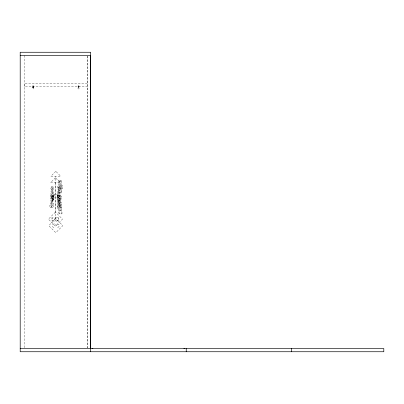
<?xml version="1.0" encoding="UTF-8"?>
<svg xmlns="http://www.w3.org/2000/svg" width="404" height="404" viewBox="0 0 404 404"><rect width="100%" height="100%" fill="white"/><g stroke="black" fill="none" stroke-linecap="round" stroke-linejoin="round"><path stroke-width="0.3" stroke-dasharray="2.02 1.52" d="M57.924 197.021L58.651 196.243L59.236 197.021L59.236 197.97L56.787 197.97L56.929 196.586L57.721 196.576L57.924 197.97M52.939 197.97L52.939 197.021L53.535 196.374L53.939 196.586L54.08 197.97M53.293 197.97L53.293 197.021L53.889 196.374L54.293 196.586L54.434 197.97L51.626 197.97L51.727 196.521L52.217 196.243L52.939 197.021M32.805 86.779L33.143 87.491L33.557 86.89L32.805 86.779L33.673 86.784L33.694 88.895L32.638 88.905L32.618 86.794L33.673 86.784M78.164 86.784L78.502 87.496L78.921 86.895L78.134 86.83L78.447 87.491L78.937 86.951L78.164 86.784L79.038 86.789L79.058 88.9L77.997 88.91L77.977 86.799L79.038 86.789M55.434 212.13L48.384 219.175L55.434 226.225L62.479 219.175L55.434 212.13L55.434 182.709M55.787 218.604L48.738 225.654L55.787 232.699L62.832 225.654L55.787 218.604L55.787 176.235M53.136 217.493L52.389 217.973L51.924 219.16L52.52 220.473L54.368 221.094L56.706 221.094L58.247 220.584L58.883 219.16L58.247 217.817L56.706 217.261L55.166 217.832L54.631 219.16L55.318 220.493L56.706 221.094M57.626 227.487L58.858 226.841L59.272 225.644L58.858 224.422L57.626 223.922L56.479 224.483L56.1 225.644L55.696 224.483L54.353 223.725L52.788 224.483L52.333 225.644L52.788 226.937L54.141 227.578M59.236 198.394L56.701 199.52L59.236 200.556M51.626 200.556L54.161 199.52L51.626 198.394M51.98 200.556L54.515 199.52L51.98 198.394M56.979 220.948L58.353 220.443L58.848 219.119L58.383 217.852L57.237 217.276L55.858 217.721L53.156 220.528L51.98 221.079L51.98 217.392M32.623 87.234L33.678 87.224M77.982 87.239L79.043 87.229M87.32 83.618L24.341 83.618L24.341 86.789L87.32 86.789M51.626 195.824L54.459 195.824L54.459 194.284M59.236 195.824L56.762 195.824L56.762 194.284M58.686 195.98L59.767 195.98M60.125 195.98L61.039 195.98C61.524 196.854 60.12 197.612 60.125 196.465M59.762 196.304L59.014 196.304C58.59 194.885 60.312 195.097 59.767 196.435L58.686 197.238L58.686 197.773L59.807 196.899L60.105 197.394L60.984 197.46L61.363 196.915L61.403 195.526L58.686 195.526L58.661 196.304L57.777 196.304L58.019 195.147L58.454 195.137L58.661 195.768M58.661 201.48L57.408 201.48L57.408 201.934L60.125 201.934L60.125 201.48M58.661 201.253L57.408 200.323L57.408 199.753L58.853 200.859L60.125 199.94L59.999 200.556L58.944 201.48L61.019 201.47L61.019 202.247L59.075 202.752L59.075 201.47M53.293 197.021L52.57 196.243L52.081 196.521L51.98 197.97M78.947 86.789C79.785 85.36 77.189 85.36 78.068 86.799M33.588 86.784C34.431 85.355 31.84 85.36 32.704 86.789M87.405 56.065L87.405 347.935M87.32 56.065L87.32 347.935M58.368 198.778L58.368 200.197M57.924 194.486L57.924 195.824M54.106 194.284L54.106 195.824M53.293 194.486L53.293 195.824M52.944 194.486L52.944 195.824M52.853 198.778L52.853 200.197M52.5 198.778L52.5 200.197M24.25 55.434L24.25 347.935M51.111 195.571L51.106 196.304L51.848 196.304L51.768 195.385L51.111 195.571M52.212 195.496L52.202 196.304L53.091 196.304L52.848 195.147L52.212 195.496M51.692 206.131L51.672 207.055L53.045 207.055L52.666 205.636L52.025 205.636L51.692 206.131M50.758 195.324L50.742 196.758L53.454 196.758L53.409 195.258L52.98 194.703L51.954 195.162L51.061 194.839L50.758 195.324M57.853 206.141L57.822 207.055L59.196 207.055L58.843 205.636L58.196 205.636L57.853 206.141M51.096 187.426L51.263 188.511L50.798 188.511L50.717 187.209L51.167 186.643L53.454 186.572L53.454 187.027C53.298 187.118 53.798 189.39 52.187 188.612L51.667 187.027L51.096 187.426M51.298 205.868L51.258 207.055L50.263 207.055L50.263 205.333L49.838 205.333L49.838 207.535L53.454 207.535L53.389 205.883L52.813 205.171L51.853 205.161L51.298 205.868M58.646 204.237L58.989 205.52L60.029 205.878L61.085 205.53L61.479 204.621L61.176 203.833L59.999 203.53L59.999 205.414L59.272 205.176L59.024 204.515L59.353 203.581L58.853 203.581L58.646 204.237M58.646 209.605L58.989 210.888L60.029 211.247L61.085 210.898L61.479 209.989L61.176 209.201L59.999 208.903L59.999 210.782L59.272 210.545L59.024 209.888L59.353 208.954L58.853 208.954L58.646 209.605M58.646 191.991L58.974 193.142C60.13 194.188 62.171 192.87 61.257 191.43L60.746 191.43L61.07 192.238L60.802 192.809L59.292 192.814L59.024 192.238C59.787 191.395 58.757 191.072 58.646 191.991M58.651 212.246C58.216 215.473 63.867 214.191 62.065 211.474C60.964 211.226 62.903 214.165 60.494 213.716C58.1 214.16 60.034 211.226 58.934 211.474L58.651 212.246M59.196 187.027L58.676 188.612C57.07 189.39 57.565 187.118 57.408 187.027L57.408 186.572L59.701 186.643L60.145 187.209L60.065 188.511L59.6 188.511L59.767 187.426L59.196 187.027M60.474 180.755L59.954 182.34C58.348 183.123 58.848 180.851 58.686 180.755L58.686 180.3L60.979 180.371L61.423 180.942L61.342 182.239L60.878 182.239L61.044 181.154L60.474 180.755M58.833 187.027L58.55 188.138L57.873 188.128L58.08 187.027L58.833 187.027M60.11 180.755L59.827 181.871L59.151 181.856L59.358 180.755L60.11 180.755M57.454 195.258L57.408 196.758L60.125 196.758L59.807 194.839L58.913 195.162L58.232 194.627L57.454 195.258M57.479 205.883L57.408 207.535L61.029 207.535L61.029 205.333L60.6 205.333L60.6 207.055L59.61 207.055L59.565 205.868L59.009 205.161L58.055 205.171L57.479 205.883M32.724 86.931C33.249 88.617 34.032 85.759 32.724 86.931M61.1 204.646L60.348 205.414L60.348 203.975L61.1 204.646M61.1 210.019L60.348 210.782L60.348 209.348L61.1 210.019M61.802 186.057L61.807 186.764L62.665 187.214L62.044 186.416L62.665 185.613L61.802 186.057M61.479 207.151L61.12 207.984L61.403 208.439L57.686 208.439L57.686 207.984L58.822 207.984L58.636 207.308L59.04 206.489L60.115 206.161L61.11 206.424L61.479 207.151M61.044 207.262L60.736 207.984L59.196 207.984L59.075 207.676L59.307 206.833L60.065 206.636L60.787 206.782L61.044 207.262M60.297 183.992L60.221 184.295L61.403 184.295L61.403 184.749L58.686 184.749L58.686 184.295L59.938 184.295L58.686 183.133L58.686 182.563L60.13 183.668L61.403 182.754L61.277 183.371L60.297 183.992M53.111 187.744L52.99 188.128L52.318 188.138L52.035 187.027L52.788 187.027L53.111 187.744M57.706 197.556L57.333 198.435L57.721 199.323L58.767 199.652L59.822 199.318L60.201 198.435L59.822 197.556L58.767 197.228L57.706 197.556M57.706 202.737L57.333 203.616L57.721 204.505L58.767 204.833L59.822 204.495L60.201 203.616L59.822 202.737L58.767 202.404L57.706 202.737M51.04 197.556L50.667 198.435L51.04 199.318L52.101 199.652L53.146 199.323L53.53 198.435L53.156 197.556L52.101 197.228L51.04 197.556M51.04 202.737L50.667 203.616L51.04 204.495L52.101 204.833L53.146 204.505L53.53 203.616L53.156 202.737L52.101 202.404L51.04 202.737M59.807 198.435L59.55 198.985L58.767 199.177L57.994 198.985L57.727 198.435L57.989 197.889L58.767 197.697L59.55 197.889L59.807 198.435M59.807 203.616L59.55 204.166L58.767 204.358L57.994 204.166L57.727 203.616L57.989 203.071L58.767 202.879L59.55 203.071L59.807 203.616M51.313 197.889L51.061 198.435L51.313 198.985L52.873 198.985L53.136 198.435L52.879 197.889L51.313 197.889M51.313 203.071L51.061 203.616L51.313 204.166L52.873 204.166L53.136 203.616L52.879 203.071L51.313 203.071M55.787 171.301L50.854 176.235L60.716 176.235L55.787 171.301M55.434 177.775L50.5 182.709L60.363 182.709L55.434 177.775M53.454 199.753L52.01 200.859L50.742 199.94L50.864 200.556L51.919 201.48L50.742 201.48L50.742 201.934L53.454 201.934L53.454 201.48L52.202 201.48L53.454 200.323L53.454 199.753M61.403 185.84L59.408 187.102L61.403 187.102L61.403 187.552L58.686 187.552L58.686 187.138L60.711 185.86L58.686 185.86L58.686 185.411L61.403 185.411L61.403 185.84M60.125 192.43L58.131 193.693L60.125 193.693L60.125 194.147L57.408 194.147L57.408 193.733L59.433 192.456L57.408 192.456L57.408 192.006L60.125 192.006L60.125 192.43M60.07 202.823L59.075 203.384L58.04 203.384L58.04 202.954L58.696 202.954L58.696 201.167L58.04 201.167L58.04 200.743L61.403 201.01L61.403 202.677L60.07 202.823M61.403 188.224L58.686 188.224L58.686 188.683L61.403 188.683L61.403 188.224M62.332 188.193L61.857 188.193L61.857 188.713L62.332 188.713L62.332 188.193M61.403 189.032L61.004 189.032L61.004 189.956L58.686 189.956L58.686 190.41L61.004 190.41L61.004 191.334L61.403 191.334L61.403 189.032M53.454 189.198L50.742 189.198L50.742 189.658L51.838 189.658L51.838 190.885L50.742 190.885L50.742 191.344L53.454 191.344L53.454 190.885L52.232 190.885L52.232 189.658L53.454 189.658L53.454 189.198M60.125 189.198L57.408 189.198L57.408 189.658L58.63 189.658L58.63 190.885L57.408 190.885L57.408 191.344L60.125 191.344L60.125 190.885L59.024 190.885L59.024 189.658L60.125 189.658L60.125 189.198M53.454 192.006L50.742 192.006L50.742 192.43L52.732 193.693L50.742 193.693L50.742 194.147L53.454 194.147L53.454 193.733L51.429 192.456L53.454 192.456L53.454 192.006M61.403 198.152L58.686 198.152L58.686 198.606L59.913 198.606L59.913 199.839L58.686 199.839L58.686 200.293L61.403 200.293L61.403 199.839L60.302 199.839L60.302 198.606L61.403 198.606L61.403 198.152"/><path stroke-width="0.61" d="M92.046 348.561L92.87 348.571L92.208 348.561M20.2 55.434L90.663 55.434M20.2 348.566L383.8 348.566L383.8 351.738L20.2 351.738L20.2 52.262L90.663 52.262L90.663 351.738M291.491 348.566L291.491 351.738M186.234 348.566L186.234 351.738M90.577 55.434L90.577 348.566M184.047 348.561L184.911 348.571L184.093 348.561"/></g></svg>
